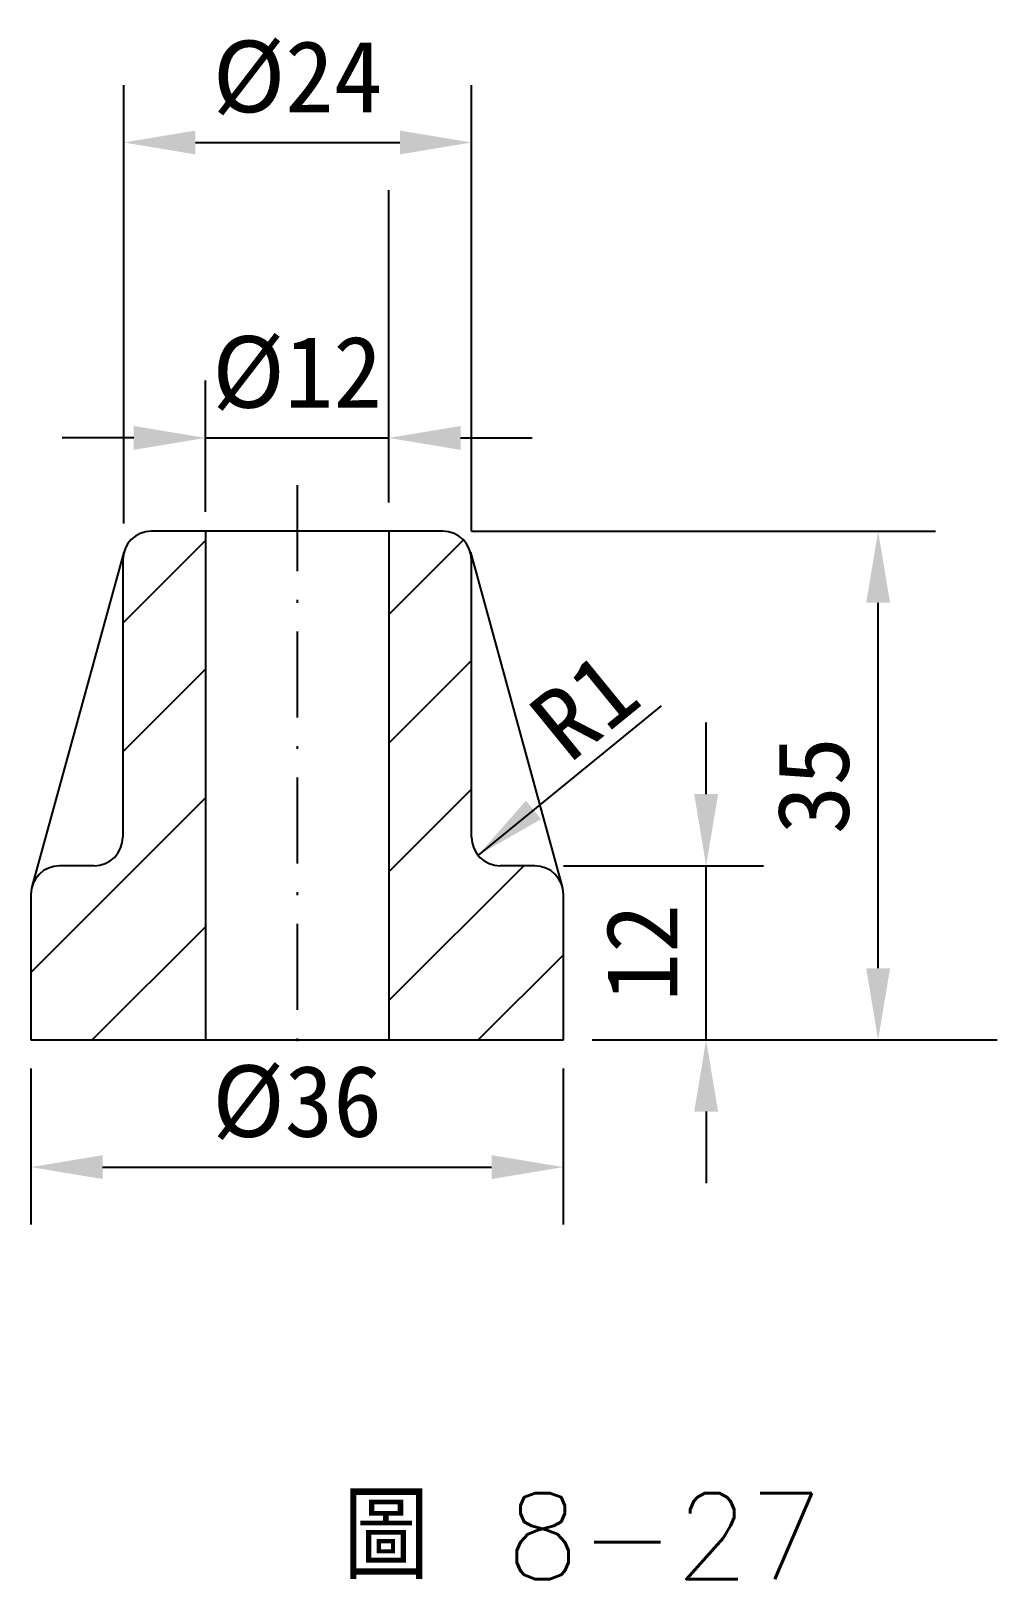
# Model space of a CAD drawing. Extents: x 454.1 to 487.8, y 174.8 to 228.8.
import ezdxf

# ---------------------------------------------------------------- set-up
doc = ezdxf.new("R2010")
doc.units = 0
doc.linetypes.add('CENT3', pattern=[5, 3, -1, 0, -1])
doc.layers.get('0').update_dxf_attribs({"color": 3, "linetype": 'CONTINUOUS'})
doc.layers.get('DEFPOINTS').update_dxf_attribs({"linetype": 'CONTINUOUS'})
doc.layers.add('CENT3', color=1, linetype='CENT3')
doc.layers.add('輪廓線', color=7, linetype='CONTINUOUS')
doc.styles.add('CNS1', font='txt.shx', dxfattribs={"height": 3, "bigfont": 'chineset.shx'})
doc.dimstyles.get("Standard").update_dxf_attribs({"dimtxt": 0.18, "dimasz": 0.18, "dimexe": 0.18, "dimexo": 0.0625, "dimgap": 0.09, "dimtad": 0, "dimtih": 1, "dimtoh": 1, "dimdec": 4, "dimzin": 0, "dimdsep": 46, "dimtxsty": 'Standard', "dimcen": 0.09, "dimadec": 0, "dimazin": 0, "dimtfac": 1, "dimtdec": 4, "dimtofl": 0, "dimtmove": 0, "dimatfit": 3, "dimfxl": 1, "dimtolj": 1, "dimtzin": 0, "dimarcsym": 0})

# ---------------------------------------------------------------- blocks, each defined once
blk = doc.blocks.new('*D5')
at = {"color": 7, "lineweight": -2}
for p, q in [((457.353, 211.597), (457.353, 226.895)), ((469.485, 211.332), (469.485, 226.895)), ((459.853, 224.895), (466.985, 224.895))]:
    blk.add_line(p, q, dxfattribs=at)
at = {"color": 7}
for points in [[(459.853, 225.312), (459.853, 224.478), (457.353, 224.895)], [(466.985, 225.312), (466.985, 224.478), (469.485, 224.895)]]:
    blk.add_solid(points, dxfattribs=at)
at = {"layer": 'DEFPOINTS', "color": 0}
for p in [(469.485, 224.895), (457.353, 210.597), (469.485, 210.332)]:
    blk.add_point(p, dxfattribs=at)
at = {"color": 7, "insert": (463.419, 227.145), "char_height": 2.5, "attachment_point": 5}
blk.add_mtext('\\A1;%%C24', dxfattribs=at)
blk = doc.blocks.new('*D6')
at = {"color": 7, "lineweight": -2}
for p, q in [((454.116, 192.58), (454.116, 187.143)), ((472.687, 192.58), (472.687, 187.143)), ((456.616, 189.143), (470.187, 189.143))]:
    blk.add_line(p, q, dxfattribs=at)
at = {"color": 7}
for points in [[(456.616, 189.56), (456.616, 188.727), (454.116, 189.143)], [(470.187, 189.56), (470.187, 188.727), (472.687, 189.143)]]:
    blk.add_solid(points, dxfattribs=at)
at = {"layer": 'DEFPOINTS', "color": 0}
for p in [(454.116, 193.58), (472.687, 193.58), (472.687, 189.143)]:
    blk.add_point(p, dxfattribs=at)
at = {"color": 7, "insert": (463.401, 191.393), "char_height": 2.5, "attachment_point": 5}
blk.add_mtext('\\A1;%%c36', dxfattribs=at)

msp = doc.modelspace()

# ---------------------------------------------------------------- hatches: boundary and pattern name
h = msp.add_hatch()
h.set_pattern_fill('ANSI31', color=256, style=0)
h.set_pattern_definition([(45, (373.1946, -15.1984), (-2.245064, 2.245064), [])])
h.paths.add_polyline_path([(466.60146, 193.58019), (472.68738, 193.58019), (472.68738, 198.6574, 0.41421356), (471.68738, 199.6574), (470.48534, 199.6574, -0.41421356), (469.48534, 200.6574), (469.48534, 210.33203, 0.41421356), (468.48534, 211.33203), (466.60146, 211.33203)])
h.paths.add_polyline_path([(460.20146, 211.33203), (458.31758, 211.33203, 0.41421356), (457.31758, 210.33203), (457.31758, 200.6574, -0.41421356), (456.31758, 199.6574), (455.11554, 199.6574, 0.41421356), (454.11554, 198.6574), (454.11554, 193.58019), (460.20146, 193.58019)])

# ---------------------------------------------------------------- linework, layer by layer
for p, q in [((466.60146, 216.58641), (466.60146, 223.23266)), ((485.66887, 193.58019), (487.81702, 193.58019))]:
    msp.add_line(p, q)
at = {"color": 7, "linetype": 'ByBlock'}
for p, q in [((460.20146, 212.00246), (460.20146, 216.58641)), ((466.60146, 212.33203), (466.60146, 216.58641)), ((457.70146, 214.58641), (455.20146, 214.58641)), ((460.20146, 214.58641), (466.60146, 214.58641)), ((469.10146, 214.58641), (471.60146, 214.58641)), ((469.48534, 211.33203), (485.66887, 211.33203)), ((483.66887, 196.08019), (483.66887, 208.83203)), ((476.09856, 205.2382), (469.71058, 200.02514)), ((477.66887, 202.1574), (477.66887, 204.6574)), ((472.68738, 199.6574), (479.66887, 199.6574)), ((477.66887, 193.58019), (477.66887, 199.6574)), ((473.68738, 193.58019), (485.66887, 193.58019)), ((473.68738, 193.58019), (479.66887, 193.58019)), ((477.66887, 191.08019), (477.66887, 188.58019))]:
    msp.add_line(p, q, dxfattribs=at)
for points in [[(457.70146, 215.00308), (457.70146, 214.16974), (460.20146, 214.58641)], [(469.10146, 215.00308), (469.10146, 214.16974), (466.60146, 214.58641)], [(483.2522, 208.83203), (484.08553, 208.83203), (483.66887, 211.33203)], [(477.2522, 202.1574), (478.08553, 202.1574), (477.66887, 199.6574)], [(471.38403, 201.9286), (471.91091, 201.28297), (469.71058, 200.02514)], [(483.2522, 196.08019), (484.08553, 196.08019), (483.66887, 193.58019)], [(477.2522, 191.08019), (478.08553, 191.08019), (477.66887, 193.58019)]]:
    msp.add_solid(points, dxfattribs=at)
at = {"layer": 'CENT3'}
msp.add_line((463.40146, 212.93203), (463.40146, 193.00278), dxfattribs=at)
at = {"layer": 'DEFPOINTS', "color": 0, "linetype": 'ByBlock'}
for p in [(466.60146, 214.58641), (466.60146, 211.33203), (468.48534, 211.33203), (483.66887, 211.33203), (460.20146, 211.00246), (470.48534, 200.6574), (469.71058, 200.02514), (471.68738, 199.6574), (477.66887, 199.6574), (472.68738, 193.58019), (472.68738, 193.58019)]:
    msp.add_point(p, dxfattribs=at)
at = {"layer": '輪廓線'}
for p, q in [((468.48534, 211.33203), (458.31758, 211.33203)), ((460.20146, 211.33203), (460.20146, 193.58019)), ((466.60146, 211.33203), (466.60146, 193.58019)), ((457.3532, 210.59653), (454.15116, 198.9219)), ((457.31758, 210.33203), (457.31758, 200.6574)), ((469.44972, 210.59653), (472.65176, 198.9219)), ((469.48534, 200.6574), (469.48534, 210.33203)), ((456.31758, 199.6574), (455.11554, 199.6574)), ((471.68738, 199.6574), (470.48534, 199.6574)), ((454.11554, 198.6574), (454.11554, 193.58019)), ((472.68738, 193.58019), (472.68738, 198.6574)), ((454.11554, 193.58019), (472.68738, 193.58019))]:
    msp.add_line(p, q, dxfattribs=at)
for centre, start, end in [((458.31758, 210.33203), 90, 180), ((468.48534, 210.33203), 0, 90), ((456.31758, 200.6574), 270, 0), ((470.48534, 200.6574), 180, 270), ((455.11554, 198.6574), 90, 180), ((471.68738, 198.6574), 0, 90)]:
    msp.add_arc(centre, 1, start, end, dxfattribs=at)

# ---------------------------------------------------------------- texts
at = {"color": 7, "linetype": 'ByBlock', "insert": (463.40146, 216.83641), "char_height": 2.5, "attachment_point": 5}
msp.add_mtext('\\A1;%%C12', dxfattribs=at)
at = {"color": 7, "linetype": 'ByBlock', "char_height": 2.5, "attachment_point": 5}
for s, insert, rotation in [('\\A1;R1', (473.42352, 205.23873), 39.216989), ('\\A1;35', (481.41887, 202.45611), 90), ('\\A1;12', (475.41887, 196.6188), 90)]:
    msp.add_mtext(s, dxfattribs=dict(at, insert=insert, rotation=rotation))
at = {"layer": '輪廓線', "style": 'CNS1'}
msp.add_text('圖 8-27', height=3, dxfattribs=at).set_placement((465.00497, 174.76945))

# ---------------------------------------------------------------- dimensions: what is measured, and where the dimension line sits
dim = msp.add_linear_dim(base=(469.48534, 224.89509), p1=(457.3532, 210.59653), p2=(469.48534, 210.33203), text='%%C24', dimstyle='Standard', override={"dimtxt": 2.5, "dimasz": 2.5, "dimexe": 2, "dimexo": 1, "dimgap": 1, "dimtad": 1, "dimtih": 0, "dimtoh": 0, "dimzin": 8, "dimlunit": 6, "dimcen": 0, "dimclrd": 7, "dimclre": 7, "dimclrt": 7, "dimtofl": 1})
dim.commit()
dim.dimension.update_dxf_attribs({"geometry": '*D5', "text_midpoint": (463.41927, 224.89509), "dimtype": 160})
dim = msp.add_linear_dim(base=(472.68738, 189.14346), p1=(454.11554, 193.58019), p2=(472.68738, 193.58019), text='%%c36', dimstyle='Standard', override={"dimtxt": 2.5, "dimasz": 2.5, "dimexe": 2, "dimexo": 1, "dimgap": 1, "dimtad": 1, "dimtih": 0, "dimtoh": 0, "dimzin": 8, "dimlunit": 6, "dimcen": 0, "dimclrd": 7, "dimclre": 7, "dimclrt": 7, "dimtofl": 1})
dim.commit()
dim.dimension.update_dxf_attribs({"geometry": '*D6', "text_midpoint": (463.40146, 191.39346)})

doc.saveas('drawing.dxf')
